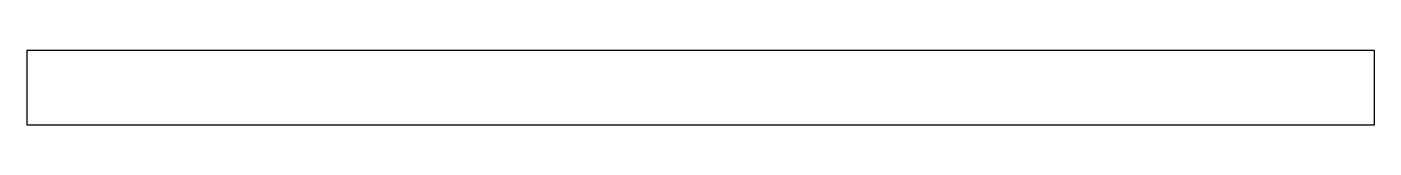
# Paper-space layout '_Front' of a CAD drawing. Header units: centimetres. Extents: x -4.5 to 4.5, y 0 to 0.5.
import ezdxf

# ---------------------------------------------------------------- set-up
doc = ezdxf.new("R2010")
doc.units = ezdxf.units.CM

psp = doc.layouts.new('_Front')

# ---------------------------------------------------------------- linework, layer by layer
at = {"color": 7, "linetype": 'Continuous', "lineweight": 25}
for p, q in [((-4.5, 0.5), (-4.5, 0)), ((-4.5, 0.5), (4.5, 0.5)), ((4.5, 0.5), (4.5, 0)), ((-4.5, 0), (4.5, 0))]:
    psp.add_line(p, q, dxfattribs=at)

doc.saveas('drawing.dxf')
